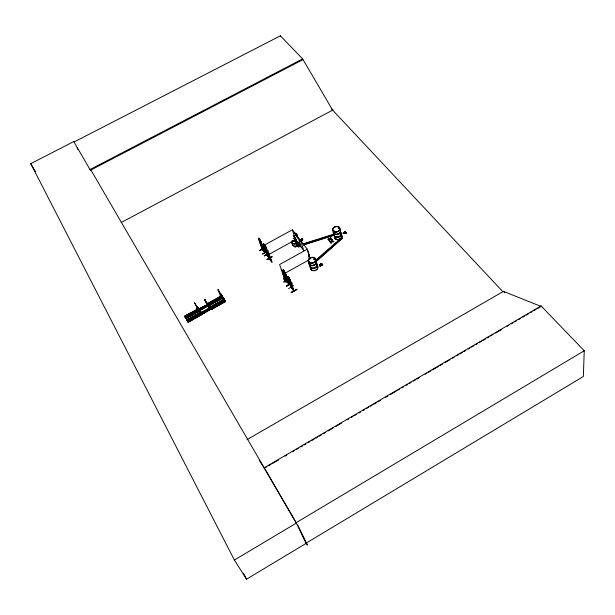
<?xml version="1.0" encoding="UTF-8"?>
<svg xmlns="http://www.w3.org/2000/svg" width="615" height="615" viewBox="0 0 615 615"><rect width="100%" height="100%" fill="white"/><g stroke="black" fill="none" stroke-linecap="round" stroke-linejoin="round"><path stroke-width="0.92" d="M284.876 280.086L285.483 279.925L284.999 280.225L279.594 264.512L307.285 249.213L310.206 258.738M259.192 460.189L264.396 468.207L264.196 467.792L541.085 305.947L584.25 350.765L583.343 376.503L305.993 543.237M302.196 239.258C300.796 237.905 303.81 240.919 301.058 240.834M284.73 274.659L284.853 272.453M300.089 239.789L300.312 240.496A0.861 0.638 -17.3 0 0 300.789 240.65L302.419 239.627M320.807 264.527C320.707 262.797 323.675 265.004 321.222 265.196L320.792 264.488M269.109 258.715L271.999 262.144L269.309 258.377L271.999 262.144M338.488 228.396L338.903 227.75M333.614 230.525C334.606 231.309 332.776 230.425 333.845 230.725A3.69 2.744 -14.9 0 0 334.829 234.246A3.69 2.744 -14.9 0 0 339.711 233.208A3.69 2.744 -14.9 0 0 339.511 229.464M333.745 230.733L333.538 230.994M261.583 243.794L261.513 244.178L259.976 241.564L258.946 238.182L260.775 241.534L264.788 252.773L260.353 240.957M283.507 278.28L286.006 282.147L286.221 281.816M314.534 259.199L313.811 259.13L314.819 259.184M314.157 259.322L314.688 258.754M314.619 259.246L314.596 258.723M309.545 262.028L309.33 261.598L309.038 262.028M309.368 261.606L309.168 261.859M266.226 249.252L266.141 249.636L264.573 247.007L263.574 243.632L263.996 244.954M215.896 304.794L216.58 304.202M217.118 304.563L216.003 305.055M214.82 300.92L213.982 301.519M297.353 245.377L296.83 245.877L297.268 245.216M297.399 245.785L297.652 246.384L292.371 229.787L265.196 244.662L270.738 260.414C272.314 259.707 269.447 260.399 271.077 259.63M284.853 279.863C286.359 279.356 284.076 279.302 284.968 280.209L285.483 279.925L282.139 270.246L281.578 270.377L282.139 270.246M285.529 279.94L285.245 279.441M202.127 307.669L202.412 308.13M193.763 317.732L193.341 317.025M190.327 314.019L190.642 313.427L191.442 313.527M270.646 260.076L271.115 259.784M299.759 240.065L300.112 239.627L300.374 240.696M320.43 264.404L319.316 264.796L320.031 266.226L322.714 264.734C321.876 262.29 318.086 264.481 322.283 264.181M194.601 302.749L198.476 310.36L194.763 302.841M286.044 275.535L284.315 273.152L283.392 269.824L285.275 273.291L289.15 284.53L285.729 274.382M290.703 282.054L288.95 279.625L288.043 276.32L288.443 277.642C285.26 271.669 293.932 287.951 291.487 283.638M198.776 309.86L196.854 306.393L200.721 314.042L196.961 306.332L200.828 313.988L198.883 309.799M286.805 280.847L289.027 284.184L289.012 283.707M286.406 280.786L286.467 280.332M286.867 281.04L283.277 271.046L286.413 280.894M290.403 280.44L293.947 290.949L293.632 290.226M288.043 276.32L289.942 279.81L293.762 291.049L293.547 290.219M297.26 245.7L297.845 246.269L297.383 246.085M291.179 287.267L290.918 286.951L293.739 291.01L290.203 281.009M291.018 287.236L293.847 290.534M291.472 287.52L287.743 277.611M266.71 254.41L266.979 254.741L266.948 254.31M262.467 249.636L258.707 238.674L261.214 242.141L264.957 252.581M264.658 252.427L262.413 248.86M262.244 249.283L264.734 252.742M338.096 227.988L339.034 227.696M338.942 228.027L338.919 227.642M314.042 259.038L314.388 258.623M207.293 304.025L209.8 309.007L208.416 305.632M217.994 289.857L221.723 297.514L218.125 289.75L219.747 292.386L221.831 297.452L218.141 289.957M296.222 234.953L296 234.43L295.507 235.007M320.815 264.404L321.476 264.035L322.206 264.642M204.434 311.252L204.488 311.736M205.179 311.436L204.534 311.72M202.489 308.069C203.98 307.392 201.213 307.262 202.52 308.13M190.358 313.873L191.173 313.419M191.503 313.927L190.419 314.28M221.377 294.708L220.447 293.37L224.044 301.142C222.707 296.092 221.3 295.039 221.385 296.315M222.253 296.891L221.877 295.607M331.631 241.318L332.492 240.004L332.776 240.488L332.085 241.526L333.722 241.672L331.931 241.81L331.078 243.11L330.793 242.625L331.477 241.603L329.863 241.457L331.631 241.318L329.863 241.457M331.685 241.526L332.492 240.004M331.078 243.11L331.877 241.603L333.722 241.672M329.801 239.043L330.662 237.728L330.947 238.213L330.263 239.243L331.892 239.389L330.109 239.527L329.256 240.826L328.971 240.334L329.648 239.32L328.041 239.174L329.801 239.043L328.041 239.174M329.855 239.243L330.662 237.728M329.256 240.826L330.047 239.32L331.892 239.389M330.855 242.825L331.477 241.603M332.085 241.526L332.723 240.281M329.025 240.542L329.648 239.32M330.263 239.243L330.893 238.005M264.219 245.308L269.355 258.2L266.679 254.41L269.408 258.239L265.419 246.999L263.52 243.663M264.004 244.847C261.813 241.072 266.61 253.311 267.164 251.489L263.343 244.086L267.11 255.094C266.733 252.342 272.745 264.219 267.071 254.664M262.62 249.306L264.834 252.227L264.504 252.488M309.383 261.813L309.23 262.128M213.713 300.881L214.281 300.566M202.204 307.646L202.873 307.5M193.64 317.771L192.633 317.986M193.579 317.986L193.748 317.355M296.13 235.053L295.9 234.423M343.101 233.377L346.529 233.062L343.155 233.585L345.207 231.317L345.469 231.778L344.877 232.347L345.453 233.047L346.322 232.816L345.399 232.847L344.823 232.139L345.469 231.778M343.155 233.585L345.207 231.317M343.585 233.339L344.585 232.37C346.383 233.815 341.325 233.539 345.046 232.939M343.639 233.546L344.585 232.37M315.772 261.929L342.278 238.251L341.494 237.728L315.618 260.453M315.71 260.752L335.828 243.086M337.981 241.195L340.133 239.304M315.68 261.629L342.278 238.251M270.615 259.868L270.815 260.391L271.246 260.137M200.136 312.605L200.475 312.328M338.811 228.257L338.78 227.673M338.996 228.242L338.258 228.319M296.092 234.992L295.477 235.122M74.223 141.312L30.75 163.682L234.392 560.057L246.546 579.184L306.07 543.399L296.138 522.696L264.196 467.792M296.138 522.696L584.25 350.765M234.392 560.057L296.33 523.096L90.912 169.994M265.226 467.723L266.887 466.754M268.54 465.786L271.031 464.333M272.683 463.364L278.48 459.974M285.114 456.099L286.767 455.131M292.563 451.741L294.224 450.772M296.707 449.319L298.367 448.35M300.85 446.897L302.511 445.929M304.164 444.96L305.824 443.992M308.307 442.539L309.96 441.57M311.621 440.601L314.104 439.148M315.764 438.18L317.417 437.211M319.077 436.243L321.56 434.79M323.221 433.821L325.704 432.368M328.187 430.915L333.161 428.009M335.644 426.556L341.44 423.166M347.244 419.776L348.897 418.807M351.388 417.354L353.041 416.386M354.701 415.417L356.354 414.449M358.837 412.996L360.498 412.027M362.981 410.574L364.641 409.605M366.294 408.637L368.785 407.184M370.438 406.215L372.098 405.247M373.751 404.278L376.234 402.825M377.894 401.856L380.378 400.403M385.351 397.498L387.834 396.045M390.317 394.592L396.122 391.202M397.774 390.233L399.435 389.264M401.918 387.811L403.578 386.843M406.061 385.39L407.714 384.421M409.375 383.453L411.028 382.484M413.518 381.031L415.171 380.062M416.832 379.094L419.315 377.641M425.111 374.251L426.772 373.282M428.424 372.313L430.915 370.86M432.568 369.892L438.372 366.502M440.025 365.533L442.508 364.08M444.999 362.627L449.965 359.721M452.455 358.268L454.108 357.3M456.591 355.847L458.252 354.878M459.905 353.909L462.395 352.457M464.048 351.488L465.709 350.519M468.192 349.066L469.852 348.098M471.505 347.129L473.988 345.676M475.649 344.707L477.302 343.739M478.962 342.77L481.445 341.317M483.106 340.349L485.589 338.896M487.249 337.927L488.902 336.959M490.562 335.99L493.046 334.537M495.529 333.084L501.333 329.694M507.129 326.304L508.782 325.335M511.273 323.882L512.925 322.913M514.586 321.945L516.239 320.976M518.729 319.523L520.382 318.555M522.865 317.102L524.526 316.133M526.179 315.164L528.669 313.712M530.322 312.743L531.983 311.774M533.635 310.806L536.126 309.353M537.779 308.384L540.262 306.931M502.809 291.641L503.393 291.31L504.754 292.755M247.015 439.64L503.439 291.364L541.092 306.447L541.085 305.947M503.439 291.364L502.862 291.695L331.331 108.747M197.999 311.036L185.576 317.886L185.991 318.57L199.99 310.675L198.338 307.884L196.923 308.684L198.507 308.023L199.875 310.475L198.514 308.407L198.737 308.815M221.385 297.745C224.806 296.399 220.401 296.853 221.654 298.352L220.147 295.861L221.546 295.069C223.214 298.021 219.055 290.964 220.831 294.654M184.654 316.348L186.022 315.434L187.198 317.363M187.029 315.018L188.39 314.096L189.574 316.025M189.704 313.504L191.073 312.589L192.257 314.511M198.115 308.684L198.753 308.738L184.631 316.356L185.03 317.017M198.53 308.407L184.615 316.341M198.845 308.599L184.792 316.633M222.192 296.207L208.316 304.102L207.916 303.472L220.962 296.123M199.137 310.644L208.462 305.417L208.208 304.917L207.263 305.447L207.509 305.947L206.517 304.279L207.601 304.087M207.962 303.541L221 296.138M198.822 308.845L184.854 316.733L198.053 309.368M207.832 304.456L198.322 309.299L199.268 308.768L200.067 310.045M199.936 308.492L200.836 307.884L201.682 309.237L200.836 307.884M201.712 307.492L202.619 306.877L203.427 308.153M221.154 296.422L208.093 303.764M185.023 317.009L198.168 309.568L185.853 316.556M222.1 296.13L208.162 303.856L221.285 296.591M199.214 309.114L206.955 304.756M207.709 304.056L207.409 304.256M198.507 309.637L207.908 304.586L198.614 309.822M199.314 309.253L207.885 304.51L208.054 304.948L207.439 303.672M198.338 307.884L199.345 309.614M208.462 305.417L207.455 303.749L207.947 304.763M196.923 308.684L198.407 311.198L198.03 310.452L199.445 309.653M207.778 304.994L207.439 304.156M199.537 309.799L198.03 310.452M221.546 295.069L222.569 296.784L221.746 295.185L220.147 295.861M208.27 305.017L207.263 305.447M198.253 310.929L208.354 305.24L208.57 305.601L185.838 318.316L184.6 316.233M208.908 304.994L221.969 297.629L208.939 305.048L209.338 305.663L223.23 297.837L222.868 297.268M198.937 310.767L185.853 318.332M185.815 318.278L208.393 305.332M222.907 297.291L221.5 298.083L221.292 297.599M222.169 297.929L209.069 305.255L223.107 297.637L221.784 295.607L222.184 296.292M185.984 318.555L199.983 310.667M207.947 303.487L209.177 305.378L223.068 297.552M199.475 312.989L199.152 312.366L200.575 311.559L202.104 314.127L201.697 313.343L200.275 314.142L200.498 314.619M200.751 311.705L199.152 312.366M223.706 301.373L225.121 300.574L223.614 301.227L223.975 301.98L222.461 299.482L223.868 298.682L224.467 299.482M187.198 320.692L186.791 319.946L188.213 319.139L189.405 321.084M189.228 318.724L190.596 317.801L191.842 319.861L190.596 317.801M191.918 317.209L193.287 316.287L194.478 318.224M186.845 320.108L200.897 312.189L186.86 320.115M201.09 312.036L186.983 320.346M210.607 307.784L223.691 300.366L210.614 307.792L210.184 307.123L223.276 299.736M186.791 319.946L188.036 322.006L210.737 309.076L210.484 308.584L209.538 309.114L209.784 309.614L208.785 307.938L209.73 307.408L210.63 308.907L191.98 319.385M210.184 307.123L224.175 299.313L223.868 298.682M187.037 320.43L201.005 312.435M223.46 299.682L223.645 299.874M187.898 320.015L200.29 313.05M200.598 313.058L201.505 312.443L202.32 313.727M202.181 312.166L203.088 311.551L203.934 312.92M203.965 311.159L204.872 310.544L205.687 311.828M210.368 307.415L224.321 299.29M200.567 313.05L210.107 307.754L200.728 313.304M224.337 299.643L210.43 307.508L223.599 300.205M188.052 320.269L210.115 307.769M222.461 299.482L224.068 298.805L224.775 300.474L224.513 299.828M200.774 313.373L210.161 308.169L200.851 313.504M199.437 312.958L200.651 314.888L200.367 314.288L201.697 313.343M209.6 309.214L210.545 308.684M188.006 321.983L210.845 309.268L210.576 308.83L187.806 321.66L188.198 322.298L202.243 314.365L201.866 313.75M187.821 321.676L190.327 320.315M211.614 309.33L211.183 308.653L225.151 300.804L225.551 301.465L211.614 309.33L225.544 301.45M211.237 308.722L225.236 300.912M211.352 308.914L225.282 301.058M210.23 307.131L211.46 309.045L225.398 301.173L223.945 298.875L224.39 299.897M211.499 309.13L225.436 301.265L225.021 300.428M291.748 282.885C275.858 291.787 302.58 277.465 286.828 286.121M286.705 285.944L291.725 282.839M286.682 285.921L291.948 283.246M205.003 299.897L204.626 299.359M206.248 302.403L205.156 300.005M205.595 301.135L207.524 305.34L205.272 300.735M205.579 301.296L205.164 300.504M221.069 295.1L224.152 301.081L222.361 296.83M286.49 280.371L286.559 280.809M288.973 279.102L283.792 281.962L289.042 279.302M289.004 279.225L283.861 281.962M309.453 257.624L308.838 254.941L309.745 258.992M309.645 258.869L308.592 255.433L309.053 255.171M286.713 281.201L283.523 271.384M271.922 256.609C264.665 260.575 265.58 260.906 271.945 256.647M267.002 259.553L272.122 256.978M294.962 247.33L299.882 244.493M298.798 247.307L297.399 245.116M288.535 288.62L293.647 285.683M291.203 292.24C299.59 288.712 298.513 287.574 291.425 292.648M269.293 257.746L269.555 258.108L265.795 247.614L263.451 244.094M264.465 247.361L265.219 248.921M267.702 250.305L267.248 250.559L267.794 250.428L271.207 259.853M266.971 250.874L265.849 247.584M293.755 236.006L294.301 235.876L293.755 236.006L296.999 246M265.134 248.967L267.148 251.497M294.677 236.414L294.254 236.198L297.821 246.292M268.563 253.734L264.281 255.84L268.494 253.534M268.524 253.657L264.281 255.832M284.83 272.676L283.992 271.522L285.598 274.92L284.845 272.668M284.122 273.49L286.928 278.003L286.767 277.15M283 274.328L308.684 260.099M286.582 280.686L289.327 284.43L285.767 273.936L283.254 270.293M286.798 277.196L286.99 277.972M288.958 277.573L287.989 276.35M289.988 279.633L290.426 280.471M289.519 281.539L288.804 279.925L291.641 284.484M320.861 265.157L320.138 265.795L320.861 265.157L320.123 264.611L319.792 265.334M321.222 265.196L322.152 264.442M263.366 245.024L266.948 254.748M264.373 244.824L263.574 243.632M284.707 272.268L284.192 271.054M299.697 239.858L300.112 239.627M301.542 238.843C303.848 238.282 302.242 241.703 300.481 240.919M301.619 239.066C303.656 238.382 302.588 241.703 300.796 241.157M262.328 248.852L262.359 249.26M259.722 250.382L264.757 247.653M259.822 250.497L264.781 247.784M259.861 250.574L264.827 247.853M262.459 249.59L262.582 249.106M265.803 248.66L264.196 245.331M264.588 252.042L264.581 252.365M267.387 251.389L262.382 254.095L267.479 251.52M268.701 254.518L295.531 239.765M262.259 249.359L258.946 239.481L262.513 249.613M259.384 239.396L258.684 238.758M260.222 240.55L258.892 238.213M261.167 243.217L259.576 239.881L260.791 241.341M259.822 241.949L262.497 246.246L262.344 245.331M261.16 242.172L260.737 241.372M121.094 222.569L333.122 109.885M302.642 58.925L280.402 35.816L74.023 142.011L90.021 169.548L302.642 58.925L332.638 110.139M302.834 59.693L90.39 170.263L90.021 169.548M193.387 317.986L192.756 318.055M314.211 258.854L314.726 259.038M295.5 234.453L296.046 234.392M297.46 245.708L300.258 244.785M302.972 243.932L334.652 233.923M303.971 243.947L318.447 239.373M320.261 238.804L332.93 234.799M300.512 245.585L297.791 246.446L300.604 245.892M303.233 244.724L334.03 234.999M303.326 245.031L334.114 235.307M200.206 312.543L200.375 312.835M193.225 317.117L192.679 318.078M328.103 239.381L329.702 239.527M330.201 239.035L331.839 239.181M332.031 241.318L333.668 241.464M329.924 241.657L331.531 241.81M216.741 304.202L215.903 304.932M297.599 246.346L294.208 235.753M262.482 249.167L264.942 252.627M289.119 284.491L286.436 280.824M314.442 258.669L314.872 258.792M214.589 300.597L213.674 300.789L213.882 301.573M213.836 301.481L214.65 301.411L214.673 300.574M320.476 264.619L319.439 264.873L319.639 265.711M221.831 295.73L221.523 295.223M223.084 297.599L222.699 296.807M208.277 305.155L185.584 317.901M210.714 309.068L209.869 307.769L210.176 308.246M216.841 304.141L216.941 305.055L215.919 304.955M200.605 312.274L201.251 312.82M191.273 313.358L191.219 314.38L190.281 313.919M259.161 239.304L258.946 238.182M342.363 238.559L341.494 237.728M297.637 245.946L296.83 245.877M297.468 245.585L297.891 246.746M221.8 295.577L222.015 295.654M224.106 299.613L223.606 299.728M207.593 304.133L207.34 304.348M193.748 317.332L192.856 317.125L192.595 317.978M346.268 232.608L346.529 233.062M344.638 232.578L345.1 233.147M198.015 308.876L198.23 308.615M320.922 265.365L319.954 264.904L320.138 265.795M292.502 230.002L307.231 249.19L310.144 258.715M309.476 266.433L309.653 266.756M295.669 239.988L303.81 250.659L300.704 240.688M204.718 299.282L205.21 300.297M207.286 303.564L206.971 302.918L207.363 303.71M263.973 244.516L264.488 245.208M265.449 246.807L264.412 244.801M286.29 282.016L283.484 278.095L286.006 282.17M283.792 270.715L284.33 271.461M288.45 277.211L288.996 277.965M289.934 279.687L288.643 278.011L290.249 281.424L289.488 279.179M296.591 289.773L296.368 289.358M259.353 239.058L259.853 239.75M289.465 281.562L291.587 284.514M291.226 287.174L293.962 290.88M288.858 277.965L288.858 277.565M222.768 300.112L223.822 301.711M207.055 304.456L207.601 305.301M208.785 307.938L209.853 307.492L210.33 308.607L209.73 307.408M201.682 307.408L202.481 308.684M203.926 311.082L204.78 312.443M199.898 308.415L200.698 309.691M202.143 312.089L202.95 313.373M198.322 309.299L199.252 310.821M200.559 312.981L201.505 314.526M299.797 240.365L299.974 240.757M189.651 313.389L190.835 315.311M191.857 317.086L193.056 319.024M296.468 289.588L291.302 292.471M198.707 308.738L199.014 309.145M186.968 314.895L188.152 316.825M189.166 318.601L190.358 320.546M224.775 300.474L224.275 299.536M210.768 309.137L188.082 322.091M306.232 543.091L307.385 545.075L297.76 524.972M30.75 163.682L35.424 171.708M302.319 239.227L302.488 239.689M207.878 304.802L208.347 305.67M224.536 299.943L224.091 299.174M285.322 273.114L285.698 273.975M77.075 147.854L77.951 149.53M243.471 573.211L246.546 579.184M288.727 283.869L288.85 284.222M197.015 308.83L197.238 309.314M200.575 311.559L201.466 313.366M198.507 308.023L199.222 309.683M207.847 304.955L209.876 308.968L208.623 306.162M204.741 299.405L205.018 300.366M207.332 303.948L206.978 302.98M210.538 304.463L209.369 302.688M212.59 305.801L213.766 307.592M211.475 303.933L210.307 302.157M212.821 308.123L211.645 306.332M214.143 302.434L212.975 300.658M215.181 306.793L214.005 305.002M216.442 306.086L215.258 304.294M217.856 305.286L216.672 303.503M221.646 295.215L222.446 296.853M205.225 311.321L204.595 311.105L204.426 311.674M263.343 244.086L267.279 254.994M283.061 270.231L286.667 280.748M282.039 270.116L285.46 279.994M283.338 269.854L283.799 271.146M287.697 276.696L291.279 287.197M298.175 237.398L301.296 247.368M308.838 254.941L309.968 258.815M320.031 266.226L322.714 264.734M280.402 35.816L280.609 36.585M266.995 250.797L267.133 251.712M340.233 232.409A3.628 2.706 -14.8 0 1 340.625 235.891A3.628 2.706 -14.8 0 1 336.174 237.29A3.628 2.706 -14.8 0 1 334.253 234.3M340.226 232.224A3.682 2.744 -14.8 0 1 340.625 235.745A3.682 2.744 -14.8 0 1 336.113 237.175A3.682 2.744 -14.8 0 1 334.16 234.138M340.841 234.699A3.628 2.706 -14.8 0 1 341.225 238.182A3.628 2.706 -14.8 0 1 336.782 239.581A3.628 2.706 -14.8 0 1 334.86 236.591A3.613 2.698 -14.8 0 0 336.789 239.581A3.613 2.698 -14.8 0 0 341.217 238.182A3.613 2.698 -14.8 0 0 340.825 234.715M334.829 236.437A3.613 2.698 -14.8 0 0 336.751 239.419A3.628 2.714 -14.8 0 0 341.202 238.09A3.628 2.714 -14.8 0 0 340.81 234.607M334.837 236.498A3.628 2.714 -14.8 0 0 336.759 239.496A3.613 2.698 -14.8 0 0 341.179 238.02A3.613 2.698 -14.8 0 0 340.787 234.553A3.598 2.691 -14.8 0 1 341.164 238.013A3.598 2.691 -14.8 0 1 336.751 239.412A3.598 2.691 -14.8 0 1 334.844 236.437M340.679 232.455A3.628 2.706 -14.8 0 1 338.035 236.852A3.628 2.706 -14.8 0 1 334.13 233.838M339.518 229.656A3.644 2.706 -14.9 0 1 339.903 233.139A3.644 2.706 -14.9 0 1 335.444 234.546A3.644 2.706 -14.9 0 1 333.514 231.555M340.187 232.078A3.682 2.744 -14.8 0 1 340.587 235.607A3.682 2.744 -14.8 0 1 336.074 237.029A3.682 2.744 -14.8 0 1 334.122 233.992M340.049 229.833A3.69 2.744 -14.9 0 1 337.351 234.3A3.69 2.744 -14.9 0 1 333.384 231.248M339.964 229.703A3.644 2.706 -14.9 0 1 337.304 234.1A3.644 2.706 -14.9 0 1 333.392 231.094M298.075 242.333A3.598 2.675 -17.7 0 1 294.055 244.047A3.598 2.675 -17.7 0 1 291.564 241.68M298.021 242.049A3.644 2.714 -17.7 0 1 294.401 243.817A3.644 2.714 -17.7 0 1 291.51 242.095M299.167 243.886A3.59 2.675 -17.7 0 1 294.777 246.308A3.59 2.675 -17.7 0 1 292.433 243.209M296.73 236.175A3.613 2.668 -17.7 0 0 294.37 233.093A3.621 2.683 -17.7 0 1 296.745 236.183A3.659 2.714 -17.7 0 1 297.745 238.036M294.147 238.397A3.613 2.668 -17.7 0 0 295.761 237.505A3.621 2.683 -17.7 0 1 293.224 238.612M299.251 243.01A3.575 2.668 -17.7 0 1 295.185 246.161A3.575 2.668 -17.7 0 1 292.394 243.056M294.401 233.185A3.621 2.683 -17.7 0 1 296.776 236.275M295.8 237.613A3.621 2.683 -17.7 0 1 293.255 238.705M296.615 240.119A3.659 2.714 -17.7 0 1 292.271 241.042M297.929 241.88A3.598 2.675 -17.7 0 1 294.362 243.617A3.598 2.675 -17.7 0 1 291.502 241.926M296.638 240.257A3.605 2.675 -17.7 0 1 292.348 241.165M297.329 236.875A3.605 2.675 -17.7 0 1 297.652 237.498M296.73 236.045A3.659 2.714 -17.7 0 1 297.698 237.89M296.576 239.981A3.659 2.714 -17.7 0 1 292.225 240.903M297.514 237.044A3.605 2.675 -17.7 0 1 297.606 237.744M296.492 239.804A3.605 2.675 -17.7 0 1 292.202 240.711M296.645 235.914A3.605 2.675 -17.7 0 1 297.183 236.421M317.086 264.488A3.69 2.814 -16.8 0 1 313.496 268.478A3.69 2.814 -16.8 0 1 310.091 265.219M316.179 263.297A3.69 2.814 -16.8 0 1 316.74 263.835M316.171 263.112A3.744 2.86 -16.8 0 1 316.494 266.802A3.744 2.86 -16.8 0 1 311.897 268.248A3.744 2.86 -16.8 0 1 309.991 265.057M316.863 265.542A3.69 2.821 -16.8 0 1 317.186 269.193A3.69 2.821 -16.8 0 1 312.658 270.615A3.69 2.821 -16.8 0 1 310.775 267.464M316.802 265.403A3.675 2.806 -16.8 0 1 317.125 269.032A3.675 2.806 -16.8 0 1 312.62 270.454A3.675 2.806 -16.8 0 1 310.744 267.31M315.925 260.945A3.759 2.86 -16.8 0 1 313.581 265.465A3.759 2.86 -16.8 0 1 309.014 263.128M316.61 263.381A3.698 2.814 -16.8 0 1 314.303 267.832A3.698 2.814 -16.8 0 1 309.806 265.526M315.933 261.129A3.705 2.821 -16.8 0 1 313.619 265.588A3.705 2.821 -16.8 0 1 309.107 263.282M315.887 260.806A3.759 2.86 -16.8 0 1 313.542 265.326A3.759 2.86 -16.8 0 1 308.968 262.989M315.234 260.137A3.705 2.821 -16.8 0 1 313.934 264.965A3.705 2.821 -16.8 0 1 308.968 262.828M265.857 248.076L265.918 248.491L265.857 248.076M261.206 242.61L261.26 243.025L261.206 242.61M215.558 301.634L214.328 299.743L215.558 301.634M212.89 303.134L211.668 301.242L212.89 303.134M334.429 231.701A3.659 2.714 -14.9 0 0 339.841 228.703A3.659 2.714 -14.9 0 0 334.445 226.927A3.659 2.714 -14.9 0 0 334.429 231.701M334.499 231.924A3.644 2.706 -14.9 0 0 339.887 228.934A3.644 2.706 -14.9 0 0 334.514 227.166A3.644 2.706 -14.9 0 0 334.499 231.924M334.452 231.793A3.659 2.714 -14.9 0 0 339.864 228.795A3.659 2.714 -14.9 0 0 334.468 227.02A3.659 2.714 -14.9 0 0 334.452 231.793M296.799 236.406A3.613 2.668 -17.7 0 0 295.285 233.508A3.605 2.668 -17.7 0 1 296.791 236.406M294.216 238.635A3.613 2.668 -17.7 0 0 295.838 237.744A3.605 2.668 -17.7 0 1 294.216 238.62M310.029 262.874A3.721 2.829 -16.8 0 0 315.572 259.784A3.721 2.829 -16.8 0 0 310.144 257.877A3.721 2.829 -16.8 0 0 310.029 262.874M310.106 263.089A3.705 2.814 -16.8 0 0 315.626 260.014A3.705 2.814 -16.8 0 0 310.221 258.108A3.705 2.814 -16.8 0 0 310.106 263.089M310.06 262.966A3.721 2.829 -16.8 0 0 315.603 259.876A3.721 2.829 -16.8 0 0 310.175 257.969A3.721 2.829 -16.8 0 0 310.06 262.966"/></g></svg>
